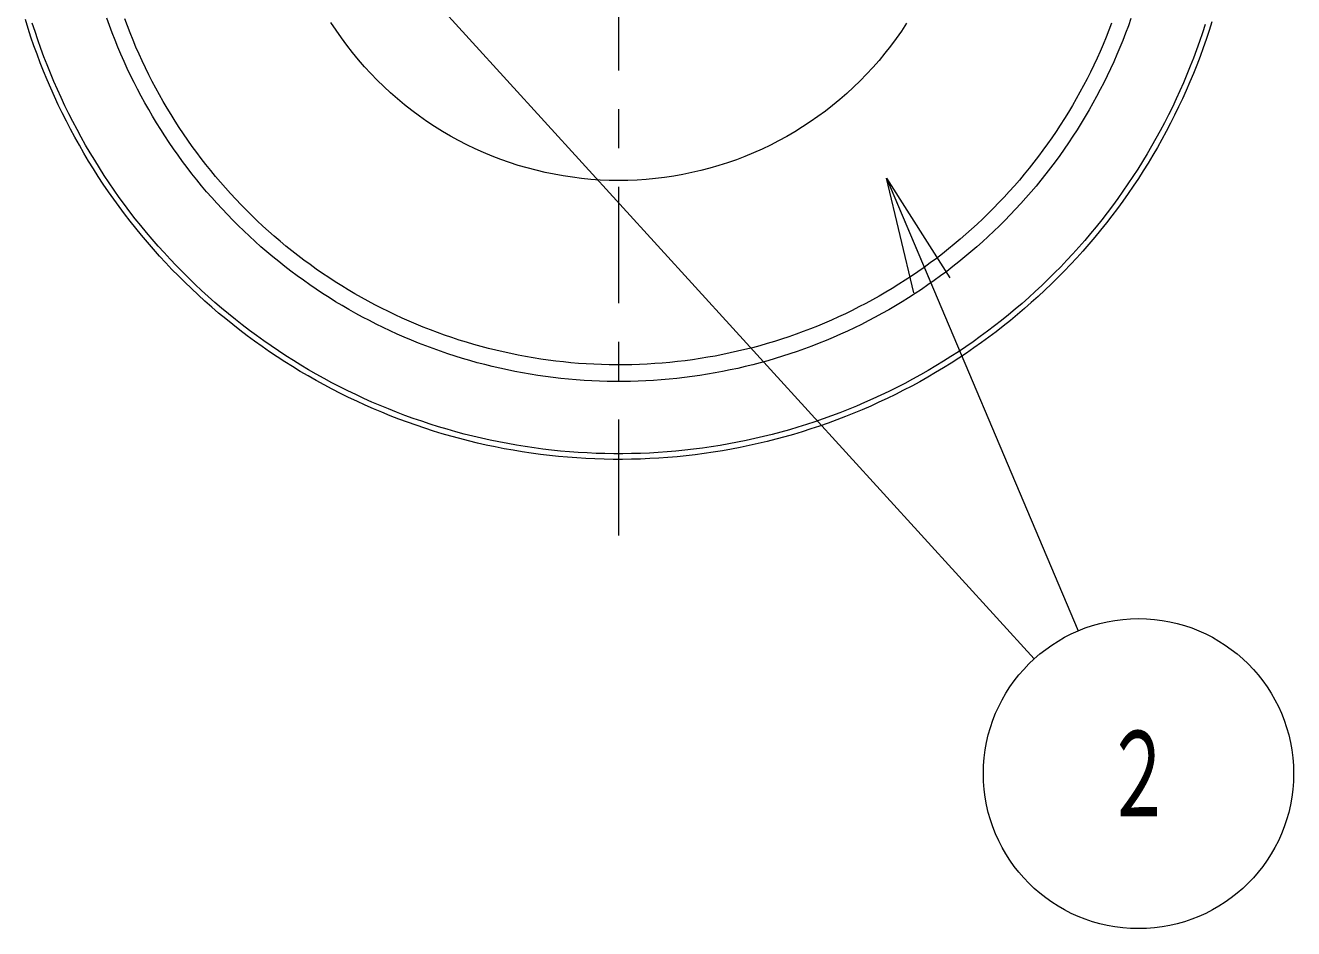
# Model space of a CAD drawing. Units: millimetres on the paper. Extents: x -385 to 0, y -594 to 267.
# Drawn here: x -222.49 to -189.78, y 102.97 to 126.27 of the extents above; entities that cross this region are included whole.
import ezdxf
from ezdxf.enums import TextEntityAlignment as Align

# ---------------------------------------------------------------- set-up
doc = ezdxf.new("R2010")
doc.units = ezdxf.units.MM
doc.linetypes.add('USER2', pattern=[6, 3, -1, 1, -1])
doc.layers.add('LY_1', color=7, linetype='Continuous', lineweight=50)
doc.styles.add('ＭＳ ゴシック', font='')
doc.styles.get('ＭＳ ゴシック').set_extended_font_data('MS Gothic')

msp = doc.modelspace()

# ---------------------------------------------------------------- linework, layer by layer
at = {"layer": 'LY_1', "linetype": 'USER2', "lineweight": 13}
msp.add_line((-207.179, 113.109), (-207.179, 148.931), dxfattribs=at)
at = {"layer": 'LY_1', "lineweight": 13}
for p, q in [((-219.334, 135.034), (-196.473, 109.927)), ((-199.571, 119.374), (-200.279, 122.331)), ((-200.279, 122.331), (-198.65, 119.763)), ((-200.279, 122.331), (-199.11, 119.568)), ((-200.279, 122.331), (-195.338, 110.653))]:
    msp.add_line(p, q, dxfattribs=at)
for points in [[(-191.889, 126.362), (-191.96, 126.138), (-192.034, 125.914), (-192.112, 125.692), (-192.193, 125.47), (-192.277, 125.25), (-192.364, 125.032), (-192.455, 124.814), (-192.549, 124.598), (-192.646, 124.383), (-192.746, 124.17), (-192.849, 123.958), (-192.955, 123.748), (-193.065, 123.539), (-193.177, 123.332), (-193.293, 123.127), (-193.411, 122.924), (-193.533, 122.722), (-193.658, 122.522), (-193.785, 122.324), (-193.915, 122.127), (-194.049, 121.933), (-194.185, 121.741), (-194.324, 121.55), (-194.465, 121.362), (-194.61, 121.176), (-194.757, 120.992), (-194.907, 120.81), (-195.059, 120.631), (-195.214, 120.453), (-195.372, 120.278), (-195.532, 120.106), (-195.695, 119.936), (-195.861, 119.768), (-196.028, 119.602), (-196.199, 119.44), (-196.371, 119.279), (-196.546, 119.121), (-196.723, 118.966), (-196.903, 118.813), (-197.084, 118.663), (-197.268, 118.516), (-197.454, 118.372), (-197.642, 118.23), (-197.833, 118.091), (-198.025, 117.955), (-198.219, 117.821), (-198.415, 117.691), (-198.613, 117.563), (-198.813, 117.438), (-199.015, 117.316), (-199.218, 117.198), (-199.423, 117.082), (-199.63, 116.969), (-199.839, 116.859), (-200.049, 116.753), (-200.261, 116.65), (-200.474, 116.549), (-200.688, 116.452), (-200.904, 116.358), (-201.122, 116.267), (-201.34, 116.18), (-201.56, 116.095), (-201.782, 116.014), (-202.004, 115.936), (-202.227, 115.862), (-202.452, 115.791), (-202.678, 115.723), (-202.904, 115.658), (-203.132, 115.597), (-203.36, 115.539), (-203.589, 115.484), (-203.819, 115.433), (-204.05, 115.385), (-204.281, 115.341), (-204.513, 115.3), (-204.746, 115.263), (-204.979, 115.229), (-205.213, 115.198), (-205.447, 115.171), (-205.681, 115.147), (-205.916, 115.127), (-206.151, 115.11), (-206.386, 115.096), (-206.621, 115.086), (-206.857, 115.08), (-207.092, 115.077), (-207.328, 115.078), (-207.563, 115.082), (-207.799, 115.089), (-208.034, 115.1), (-208.269, 115.114), (-208.504, 115.132), (-208.739, 115.153), (-208.973, 115.178), (-209.207, 115.206), (-209.441, 115.238), (-209.674, 115.273), (-209.906, 115.311), (-210.138, 115.353), (-210.369, 115.399), (-210.6, 115.447), (-210.829, 115.499), (-211.058, 115.554), (-211.287, 115.613), (-211.514, 115.675), (-211.74, 115.74), (-211.966, 115.809), (-212.19, 115.881), (-212.413, 115.957), (-212.635, 116.036), (-212.856, 116.117), (-213.076, 116.203), (-213.294, 116.291), (-213.511, 116.383), (-213.727, 116.478), (-213.941, 116.576), (-214.154, 116.677), (-214.365, 116.781), (-214.575, 116.888), (-214.783, 116.999), (-214.989, 117.112), (-215.194, 117.229), (-215.397, 117.348), (-215.598, 117.471), (-215.798, 117.596), (-215.995, 117.724), (-216.191, 117.856), (-216.385, 117.99), (-216.576, 118.127), (-216.766, 118.267), (-216.953, 118.409), (-217.139, 118.554), (-217.322, 118.702), (-217.503, 118.853), (-217.682, 119.006), (-217.859, 119.162), (-218.033, 119.321), (-218.205, 119.482), (-218.375, 119.646), (-218.542, 119.811), (-218.707, 119.98), (-218.869, 120.151), (-219.028, 120.324), (-219.185, 120.5), (-219.34, 120.678), (-219.492, 120.858), (-219.641, 121.04), (-219.787, 121.225), (-219.931, 121.411), (-220.072, 121.6), (-220.21, 121.791), (-220.345, 121.984), (-220.478, 122.179), (-220.607, 122.375), (-220.734, 122.574), (-220.858, 122.775), (-220.978, 122.977), (-221.096, 123.181), (-221.211, 123.387), (-221.322, 123.594), (-221.431, 123.803), (-221.536, 124.014), (-221.639, 124.226), (-221.738, 124.44), (-221.834, 124.655), (-221.927, 124.871), (-222.017, 125.089), (-222.104, 125.308), (-222.187, 125.529), (-222.267, 125.75), (-222.344, 125.973), (-222.417, 126.197), (-222.488, 126.422)], [(-192.06, 126.298), (-192.131, 126.08), (-192.205, 125.862), (-192.282, 125.646), (-192.362, 125.431), (-192.445, 125.218), (-192.532, 125.005), (-192.621, 124.794), (-192.713, 124.584), (-192.809, 124.375), (-192.907, 124.168), (-193.009, 123.963), (-193.113, 123.758), (-193.22, 123.556), (-193.331, 123.354), (-193.444, 123.155), (-193.56, 122.957), (-193.679, 122.761), (-193.801, 122.566), (-193.925, 122.374), (-194.052, 122.183), (-194.182, 121.994), (-194.315, 121.807), (-194.451, 121.622), (-194.589, 121.439), (-194.73, 121.258), (-194.873, 121.079), (-195.019, 120.902), (-195.167, 120.727), (-195.318, 120.554), (-195.472, 120.384), (-195.628, 120.215), (-195.786, 120.049), (-195.947, 119.886), (-196.11, 119.724), (-196.275, 119.565), (-196.442, 119.409), (-196.612, 119.255), (-196.784, 119.103), (-196.959, 118.954), (-197.135, 118.807), (-197.314, 118.663), (-197.494, 118.522), (-197.677, 118.383), (-197.862, 118.247), (-198.048, 118.114), (-198.237, 117.983), (-198.427, 117.855), (-198.619, 117.73), (-198.813, 117.607), (-199.009, 117.488), (-199.207, 117.371), (-199.406, 117.257), (-199.606, 117.146), (-199.809, 117.038), (-200.013, 116.933), (-200.218, 116.831), (-200.425, 116.732), (-200.633, 116.636), (-200.843, 116.542), (-201.054, 116.452), (-201.266, 116.365), (-201.479, 116.281), (-201.694, 116.2), (-201.91, 116.122), (-202.126, 116.048), (-202.344, 115.976), (-202.563, 115.908), (-202.783, 115.843), (-203.004, 115.781), (-203.226, 115.722), (-203.448, 115.666), (-203.672, 115.614), (-203.896, 115.565), (-204.121, 115.519), (-204.346, 115.476), (-204.572, 115.437), (-204.798, 115.401), (-205.025, 115.368), (-205.253, 115.339), (-205.481, 115.313), (-205.709, 115.29), (-205.938, 115.27), (-206.166, 115.254), (-206.395, 115.241), (-206.625, 115.231), (-206.854, 115.225), (-207.083, 115.221), (-207.313, 115.222), (-207.542, 115.225), (-207.771, 115.232), (-208, 115.242), (-208.229, 115.256), (-208.458, 115.272), (-208.687, 115.293), (-208.915, 115.316), (-209.143, 115.343), (-209.37, 115.373), (-209.597, 115.406), (-209.823, 115.443), (-210.049, 115.483), (-210.274, 115.526), (-210.499, 115.572), (-210.723, 115.622), (-210.946, 115.675), (-211.169, 115.731), (-211.39, 115.791), (-211.611, 115.853), (-211.831, 115.919), (-212.049, 115.988), (-212.267, 116.06), (-212.484, 116.135), (-212.699, 116.213), (-212.914, 116.295), (-213.127, 116.379), (-213.339, 116.467), (-213.55, 116.557), (-213.759, 116.651), (-213.967, 116.748), (-214.174, 116.847), (-214.379, 116.95), (-214.582, 117.056), (-214.785, 117.164), (-214.985, 117.276), (-215.184, 117.39), (-215.381, 117.507), (-215.576, 117.627), (-215.77, 117.75), (-215.962, 117.876), (-216.152, 118.004), (-216.34, 118.136), (-216.526, 118.27), (-216.711, 118.406), (-216.893, 118.545), (-217.073, 118.687), (-217.251, 118.832), (-217.428, 118.979), (-217.602, 119.128), (-217.773, 119.28), (-217.943, 119.435), (-218.11, 119.592), (-218.275, 119.751), (-218.438, 119.912), (-218.598, 120.076), (-218.757, 120.243), (-218.912, 120.411), (-219.065, 120.582), (-219.216, 120.755), (-219.364, 120.93), (-219.509, 121.108), (-219.652, 121.287), (-219.793, 121.468), (-219.93, 121.652), (-220.065, 121.837), (-220.198, 122.025), (-220.327, 122.214), (-220.454, 122.405), (-220.578, 122.598), (-220.699, 122.793), (-220.817, 122.989), (-220.933, 123.187), (-221.046, 123.387), (-221.155, 123.589), (-221.262, 123.792), (-221.366, 123.996), (-221.467, 124.202), (-221.565, 124.41), (-221.66, 124.618), (-221.752, 124.828), (-221.841, 125.04), (-221.927, 125.253), (-222.009, 125.467), (-222.089, 125.682), (-222.165, 125.898), (-222.239, 126.115), (-222.309, 126.334)], [(-193.976, 126.448), (-194.043, 126.26), (-194.113, 126.073), (-194.186, 125.887), (-194.261, 125.703), (-194.339, 125.519), (-194.42, 125.336), (-194.503, 125.155), (-194.589, 124.975), (-194.677, 124.796), (-194.768, 124.618), (-194.862, 124.442), (-194.957, 124.267), (-195.056, 124.093), (-195.157, 123.921), (-195.26, 123.75), (-195.366, 123.581), (-195.474, 123.413), (-195.584, 123.247), (-195.697, 123.082), (-195.813, 122.919), (-195.93, 122.758), (-196.05, 122.598), (-196.172, 122.441), (-196.296, 122.284), (-196.423, 122.13), (-196.552, 121.978), (-196.683, 121.827), (-196.816, 121.678), (-196.951, 121.531), (-197.088, 121.386), (-197.227, 121.243), (-197.368, 121.102), (-197.511, 120.963), (-197.657, 120.826), (-197.804, 120.691), (-197.953, 120.559), (-198.104, 120.428), (-198.257, 120.3), (-198.411, 120.174), (-198.568, 120.05), (-198.726, 119.928), (-198.886, 119.809), (-199.047, 119.691), (-199.211, 119.577), (-199.375, 119.464), (-199.542, 119.354), (-199.71, 119.246), (-199.88, 119.141), (-200.051, 119.038), (-200.223, 118.938), (-200.397, 118.84), (-200.572, 118.744), (-200.749, 118.651), (-200.927, 118.561), (-201.106, 118.473), (-201.286, 118.388), (-201.468, 118.305), (-201.651, 118.225), (-201.835, 118.147), (-202.02, 118.072), (-202.206, 118), (-202.393, 117.93), (-202.581, 117.864), (-202.77, 117.799), (-202.959, 117.738), (-203.15, 117.679), (-203.342, 117.623), (-203.534, 117.569), (-203.727, 117.519), (-203.921, 117.471), (-204.115, 117.426), (-204.31, 117.384), (-204.506, 117.344), (-204.702, 117.307), (-204.899, 117.273), (-205.096, 117.242), (-205.293, 117.214), (-205.491, 117.189), (-205.69, 117.166), (-205.888, 117.146), (-206.087, 117.129), (-206.286, 117.115), (-206.485, 117.104), (-206.685, 117.095), (-206.884, 117.089), (-207.084, 117.087), (-207.284, 117.087), (-207.483, 117.089), (-207.683, 117.095), (-207.882, 117.104), (-208.081, 117.115), (-208.28, 117.129), (-208.479, 117.146), (-208.678, 117.166), (-208.876, 117.189), (-209.074, 117.215), (-209.271, 117.243), (-209.469, 117.274), (-209.665, 117.309), (-209.861, 117.345), (-210.057, 117.385), (-210.252, 117.428), (-210.446, 117.473), (-210.64, 117.521), (-210.833, 117.572), (-211.025, 117.625), (-211.217, 117.682), (-211.407, 117.741), (-211.597, 117.802), (-211.786, 117.867), (-211.974, 117.934), (-212.161, 118.003), (-212.347, 118.076), (-212.532, 118.151), (-212.716, 118.229), (-212.899, 118.309), (-213.08, 118.392), (-213.261, 118.477), (-213.44, 118.565), (-213.617, 118.656), (-213.794, 118.749), (-213.969, 118.845), (-214.143, 118.943), (-214.315, 119.043), (-214.486, 119.146), (-214.656, 119.252), (-214.824, 119.359), (-214.99, 119.47), (-215.155, 119.582), (-215.318, 119.697), (-215.479, 119.815), (-215.639, 119.934), (-215.797, 120.056), (-215.954, 120.18), (-216.108, 120.306), (-216.261, 120.435), (-216.412, 120.565), (-216.561, 120.698), (-216.708, 120.833), (-216.853, 120.97), (-216.996, 121.109), (-217.138, 121.25), (-217.277, 121.393), (-217.414, 121.538), (-217.549, 121.685), (-217.682, 121.834), (-217.813, 121.984), (-217.942, 122.137), (-218.068, 122.291), (-218.192, 122.448), (-218.314, 122.606), (-218.434, 122.765), (-218.551, 122.927), (-218.666, 123.09), (-218.779, 123.254), (-218.89, 123.421), (-218.998, 123.588), (-219.103, 123.758), (-219.206, 123.929), (-219.307, 124.101), (-219.405, 124.275), (-219.501, 124.45), (-219.594, 124.626), (-219.685, 124.804), (-219.773, 124.983), (-219.859, 125.163), (-219.942, 125.345), (-220.022, 125.528), (-220.1, 125.711), (-220.175, 125.896), (-220.248, 126.082), (-220.318, 126.269), (-220.385, 126.457)], [(-194.474, 126.333), (-194.544, 126.149), (-194.617, 125.966), (-194.692, 125.785), (-194.77, 125.604), (-194.851, 125.425), (-194.934, 125.247), (-195.02, 125.07), (-195.108, 124.894), (-195.199, 124.72), (-195.293, 124.547), (-195.389, 124.375), (-195.487, 124.205), (-195.588, 124.036), (-195.691, 123.869), (-195.797, 123.703), (-195.905, 123.539), (-196.016, 123.376), (-196.128, 123.215), (-196.244, 123.056), (-196.361, 122.898), (-196.481, 122.742), (-196.603, 122.588), (-196.727, 122.436), (-196.853, 122.285), (-196.982, 122.136), (-197.113, 121.989), (-197.245, 121.844), (-197.38, 121.701), (-197.517, 121.56), (-197.656, 121.421), (-197.797, 121.284), (-197.94, 121.149), (-198.085, 121.016), (-198.232, 120.885), (-198.38, 120.756), (-198.531, 120.63), (-198.683, 120.506), (-198.837, 120.384), (-198.993, 120.264), (-199.151, 120.146), (-199.31, 120.031), (-199.471, 119.918), (-199.634, 119.807), (-199.798, 119.699), (-199.964, 119.594), (-200.131, 119.49), (-200.3, 119.389), (-200.47, 119.291), (-200.642, 119.195), (-200.815, 119.101), (-200.989, 119.01), (-201.165, 118.922), (-201.341, 118.836), (-201.519, 118.753), (-201.699, 118.672), (-201.879, 118.594), (-202.061, 118.518), (-202.243, 118.445), (-202.427, 118.375), (-202.612, 118.308), (-202.797, 118.243), (-202.984, 118.181), (-203.171, 118.121), (-203.359, 118.064), (-203.549, 118.01), (-203.738, 117.959), (-203.929, 117.911), (-204.12, 117.865), (-204.312, 117.822), (-204.504, 117.782), (-204.698, 117.744), (-204.891, 117.71), (-205.085, 117.678), (-205.28, 117.649), (-205.474, 117.623), (-205.67, 117.6), (-205.865, 117.579), (-206.061, 117.562), (-206.257, 117.547), (-206.453, 117.535), (-206.65, 117.526), (-206.846, 117.52), (-207.043, 117.516), (-207.24, 117.515), (-207.436, 117.518), (-207.633, 117.523), (-207.829, 117.531), (-208.026, 117.541), (-208.222, 117.555), (-208.418, 117.572), (-208.613, 117.591), (-208.809, 117.613), (-209.004, 117.638), (-209.198, 117.666), (-209.392, 117.697), (-209.586, 117.73), (-209.779, 117.767), (-209.972, 117.806), (-210.164, 117.848), (-210.356, 117.892), (-210.547, 117.94), (-210.737, 117.99), (-210.926, 118.043), (-211.115, 118.099), (-211.302, 118.157), (-211.489, 118.219), (-211.675, 118.282), (-211.86, 118.349), (-212.044, 118.418), (-212.227, 118.49), (-212.409, 118.564), (-212.59, 118.642), (-212.77, 118.721), (-212.948, 118.804), (-213.126, 118.889), (-213.302, 118.976), (-213.476, 119.066), (-213.65, 119.159), (-213.822, 119.254), (-213.993, 119.351), (-214.162, 119.451), (-214.33, 119.554), (-214.496, 119.659), (-214.661, 119.766), (-214.824, 119.876), (-214.986, 119.988), (-215.146, 120.102), (-215.304, 120.219), (-215.461, 120.338), (-215.615, 120.459), (-215.768, 120.582), (-215.92, 120.708), (-216.069, 120.836), (-216.217, 120.966), (-216.362, 121.098), (-216.506, 121.232), (-216.648, 121.368), (-216.788, 121.506), (-216.926, 121.647), (-217.061, 121.789), (-217.195, 121.933), (-217.327, 122.079), (-217.456, 122.227), (-217.583, 122.377), (-217.708, 122.529), (-217.831, 122.682), (-217.952, 122.838), (-218.07, 122.995), (-218.186, 123.153), (-218.3, 123.314), (-218.411, 123.476), (-218.52, 123.64), (-218.627, 123.805), (-218.731, 123.972), (-218.832, 124.14), (-218.932, 124.31), (-219.029, 124.481), (-219.123, 124.653), (-219.215, 124.827), (-219.304, 125.002), (-219.391, 125.179), (-219.475, 125.356), (-219.557, 125.535), (-219.636, 125.715), (-219.712, 125.896), (-219.786, 126.079), (-219.857, 126.262), (-219.926, 126.446)], [(-199.764, 126.329), (-199.895, 126.129), (-200.032, 125.934), (-200.174, 125.742), (-200.321, 125.554), (-200.473, 125.371), (-200.63, 125.191), (-200.792, 125.016), (-200.958, 124.845), (-201.13, 124.679), (-201.305, 124.517), (-201.485, 124.36), (-201.669, 124.209), (-201.857, 124.062), (-202.049, 123.92), (-202.245, 123.784), (-202.444, 123.653), (-202.647, 123.528), (-202.853, 123.408), (-203.063, 123.293), (-203.275, 123.185), (-203.49, 123.082), (-203.708, 122.985), (-203.929, 122.894), (-204.152, 122.809), (-204.377, 122.73), (-204.604, 122.657), (-204.833, 122.59), (-205.064, 122.53), (-205.296, 122.475), (-205.53, 122.428), (-205.765, 122.386), (-206.001, 122.351), (-206.238, 122.322), (-206.475, 122.3), (-206.713, 122.284), (-206.952, 122.275), (-207.19, 122.272), (-207.429, 122.275), (-207.667, 122.285), (-207.905, 122.302), (-208.143, 122.325), (-208.379, 122.354), (-208.615, 122.39), (-208.85, 122.432), (-209.084, 122.48), (-209.316, 122.535), (-209.547, 122.596), (-209.775, 122.663), (-210.002, 122.737), (-210.227, 122.816), (-210.45, 122.902), (-210.67, 122.994), (-210.888, 123.091), (-211.103, 123.195), (-211.315, 123.304), (-211.524, 123.419), (-211.73, 123.539), (-211.933, 123.665), (-212.132, 123.797), (-212.327, 123.934), (-212.519, 124.076), (-212.707, 124.223), (-212.89, 124.375), (-213.07, 124.532), (-213.245, 124.694), (-213.416, 124.861), (-213.582, 125.032), (-213.743, 125.208), (-213.9, 125.388), (-214.051, 125.572), (-214.198, 125.76), (-214.339, 125.952), (-214.476, 126.148), (-214.606, 126.348)]]:
    msp.add_lwpolyline(points, dxfattribs=at)
msp.add_circle((-193.78, 106.97), 4, dxfattribs=at)

# ---------------------------------------------------------------- texts
at = {"layer": 'LY_1', "style": 'ＭＳ ゴシック', "width": 0.6}
msp.add_text('２', height=2.199, dxfattribs=at).set_placement((-193.78, 106.97), align=Align.MIDDLE_CENTER)

doc.saveas('drawing.dxf')
